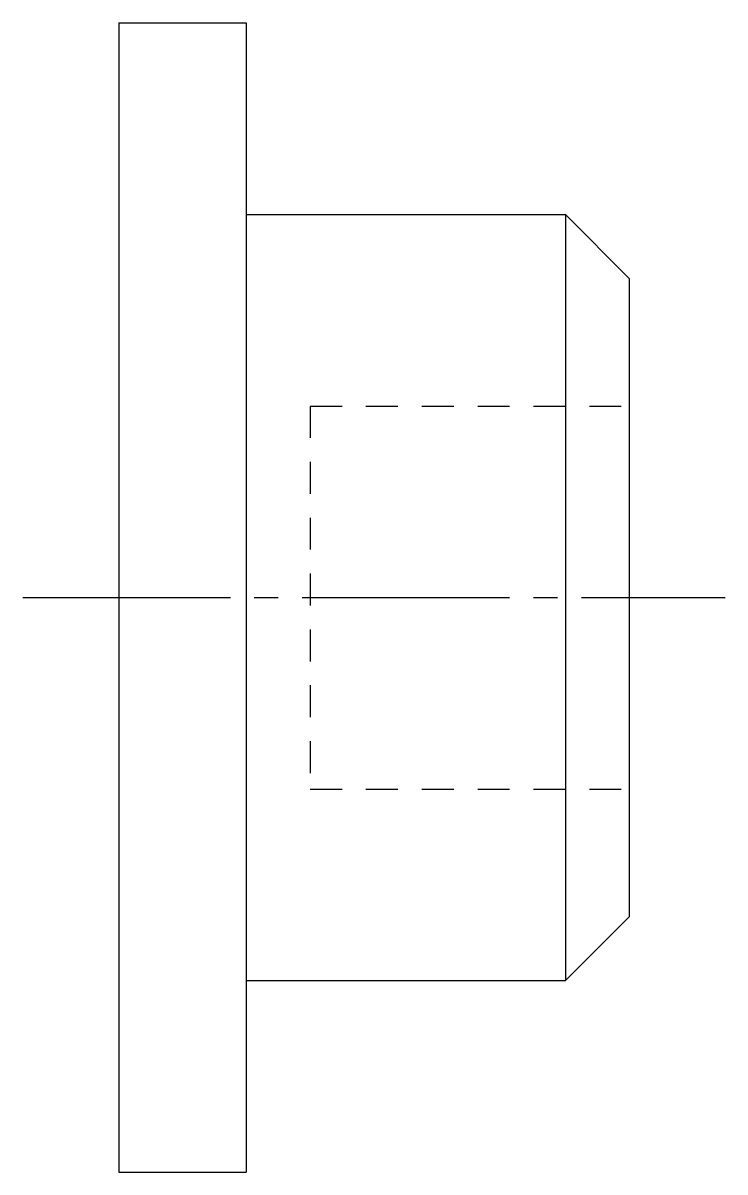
# Model space of a CAD drawing. Extents: x 11 to 198, y 10 to 109.
# Drawn here: x 125.4 to 136.4, y 89.74 to 107.74 of the extents above; entities outside this region: 2.
import ezdxf

# ---------------------------------------------------------------- set-up
doc = ezdxf.new("R2010")
doc.units = 0
doc.header["$LTSCALE"] = 0.25
doc.linetypes.add('CENTER', pattern=[17.5, 13, -1.5, 1.5, -1.5])
doc.linetypes.add('DASHED', pattern=[3.5, 2, -1.5])
doc.layers.get('0').update_dxf_attribs({"linetype": 'CONTINUOUS'})
doc.layers.add('CENTER', color=1, linetype='CENTER')
doc.styles.get("Standard").update_dxf_attribs({"font": 'txt', "bigfont": 'BIGFONT'})

msp = doc.modelspace()

# ---------------------------------------------------------------- linework, layer by layer
for p, q in [((126.896, 107.743), (126.896, 89.743)), ((126.896, 107.743), (128.896, 107.743)), ((128.896, 107.743), (128.896, 89.743)), ((128.896, 104.743), (133.896, 104.743)), ((133.896, 104.743), (133.896, 92.743)), ((133.896, 104.743), (134.896, 103.743)), ((134.896, 103.743), (134.896, 93.743)), ((134.896, 101.243), (134.896, 101.243)), ((134.896, 98.743), (134.896, 98.743)), ((133.896, 92.743), (134.896, 93.743)), ((128.896, 92.743), (133.896, 92.743)), ((126.896, 89.743), (128.896, 89.743))]:
    msp.add_line(p, q)
at = {"color": 3, "linetype": 'DASHED'}
for p, q in [((129.896, 101.743), (129.896, 95.743)), ((129.896, 101.743), (134.896, 101.743)), ((129.896, 95.743), (134.896, 95.743))]:
    msp.add_line(p, q, dxfattribs=at)
at = {"layer": 'CENTER', "color": 1, "linetype": 'CENTER'}
msp.add_line((125.396, 98.743), (136.396, 98.743), dxfattribs=at)

# ---------------------------------------------------------------- texts
for s, p in [('CAP 20', (10, 25)), ('CAP20', (10, 10))]:
    msp.add_text(s, height=4).set_placement(p)

doc.saveas('drawing.dxf')
